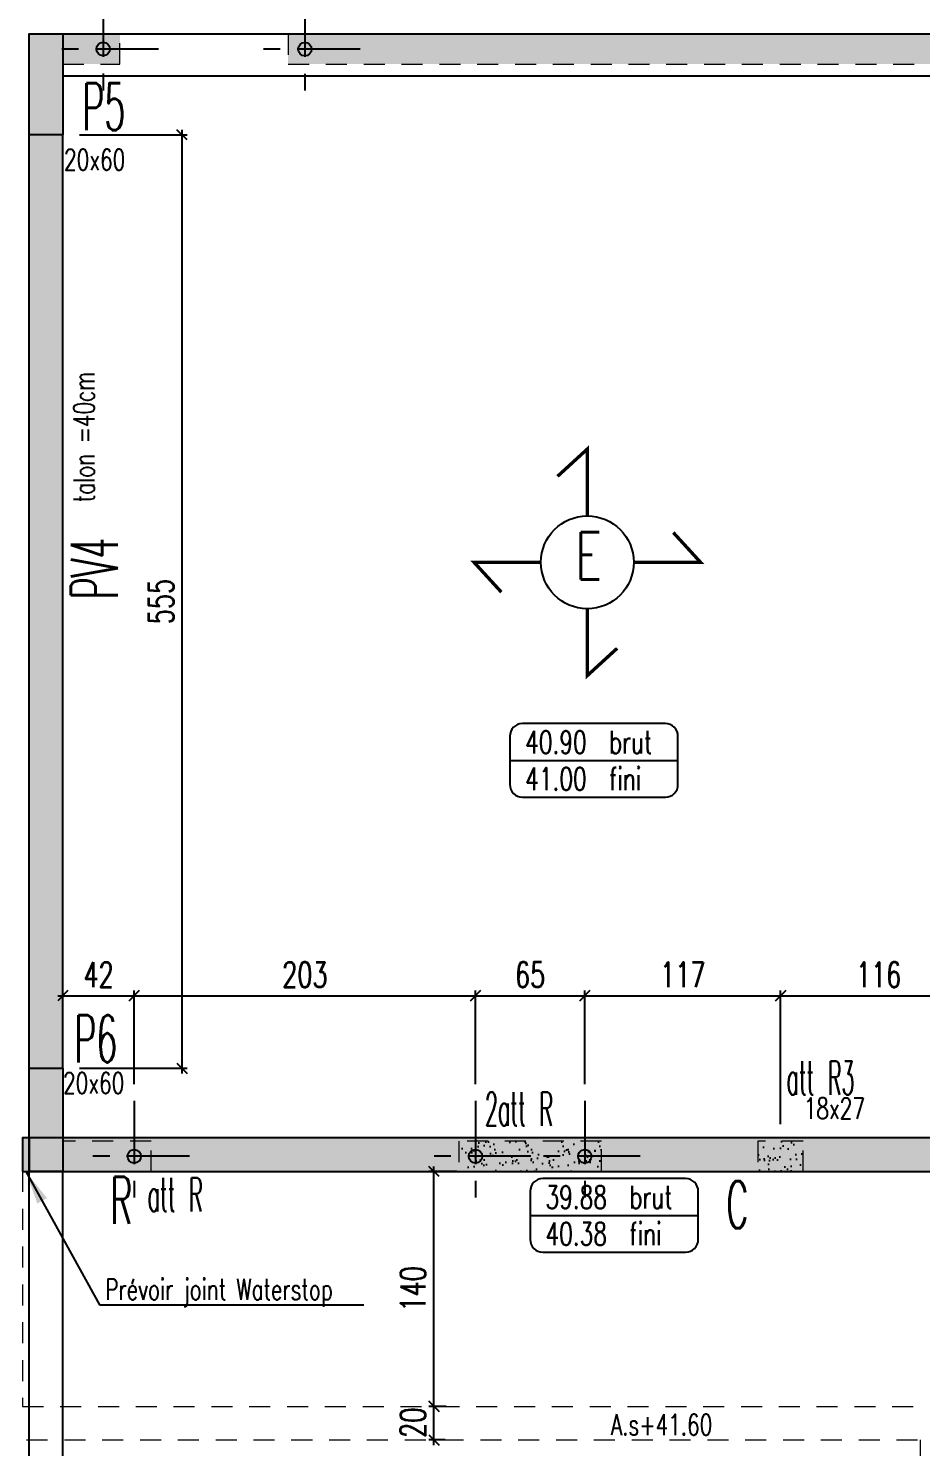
# Model space of a CAD drawing. Extents: x 308 to 437, y -199 to -146.
# Drawn here: x 404 to 409.31, y -173.26 to -164.83 of the extents above; entities that cross this region are included whole.
import ezdxf
from ezdxf.enums import TextEntityAlignment as Align

# ---------------------------------------------------------------- set-up
doc = ezdxf.new("R2010")
doc.units = 0
doc.header["$LTSCALE"] = 0.5
doc.header["$MEASUREMENT"] = 0
for name, pattern in [('AXES2', [1.125, 0.75, -0.125, 0.125, -0.125]), ('CACHE', [0.375, 0.25, -0.125]), ('DISCONTINU2', [0.375, 0.25, -0.125])]:
    doc.linetypes.add(name, pattern=pattern)
doc.layers.get('DEFPOINTS').update_dxf_attribs({"linetype": 'CONTINUOUS'})
for name, color, linetype in [('AXES', 6, 'AXES2'), ('COTATION', 7, 'CONTINUOUS'), ('HABILLAGE', 7, 'CONTINUOUS'), ('MURS', 3, 'CONTINUOUS'), ('PLANCHER', 7, 'CONTINUOUS'), ('POCHAGE', 254, 'CONTINUOUS'), ('POTEAUX', 1, 'CONTINUOUS'), ('POUTRES', 2, 'CONTINUOUS'), ('RAID', 1, 'CONTINUOUS'), ('RDC', 7, 'DISCONTINU2'), ('REPERAGE', 4, 'CONTINUOUS'), ('REPERE-CHAI', 4, 'CONTINUOUS'), ('REPERE-POT', 4, 'CONTINUOUS'), ('REPERE-POUT', 4, 'CONTINUOUS'), ('REPERE-RAID', 4, 'CONTINUOUS')]:
    doc.layers.add(name, color=color, linetype=linetype)
doc.styles.add('ROMANS8', font='romans.shx', dxfattribs={"width": 0.7})
doc.styles.get("Standard").update_dxf_attribs({"font": 'txt.shx'})
doc.dimstyles.new('COT50 cm', dxfattribs={"dimtxt": 0.15, "dimasz": 0.06, "dimexe": 0.03, "dimexo": 0.1, "dimgap": 0.05, "dimtad": 1, "dimdec": 0, "dimlfac": 100, "dimzin": 0, "dimdsep": 46, "dimtxsty": 'ROMANS8', "dimblk1": 'OBLIQUE', "dimblk2": 'OBLIQUE', "dimsah": 1, "dimcen": 0.03, "dimdle": 0.03, "dimclrt": 1, "dimadec": 0, "dimazin": 0, "dimtfac": 1, "dimtdec": 0, "dimtmove": 0, "dimatfit": 3, "dimfxl": 0, "dimtolj": 1, "dimtzin": 0, "dimlwd": -1, "dimlwe": -1, "dimarcsym": 0})
pattern_1 = [(37.5, (-167.69736, -4e-07), (-0.004409535, 0.134877664), [0, -0.1064, 0, -0.119, 0, -0.11375]), (7.5, (-167.69736, -4e-07), (0.12388437, 0.197550225), [0, -0.0574, 0, -0.0959, 0, -0.03675]), (327.5, (-167.78346, -4e-07), (0.21798993, 0.000396134), [0, -0.035, 0, -0.126, 0, -0.1645]), (317.5, (-167.78346, -4e-07), (0.21042886, 0.06143729), [0, -0.0175, 0, -0.0826, 0, -0.0945])]
pattern_2 = [(37.5, (-513.79323, 160.44126), (-0.004409535, 0.134877664), [0, -0.1064, 0, -0.119, 0, -0.11375]), (7.5, (-513.79323, 160.44126), (0.12388437, 0.197550225), [0, -0.0574, 0, -0.0959, 0, -0.03675]), (327.5, (-513.87933, 160.44126), (0.21798993, 0.000396134), [0, -0.035, 0, -0.126, 0, -0.1645]), (317.5, (-513.87933, 160.44126), (0.21042886, 0.06143729), [0, -0.0175, 0, -0.0826, 0, -0.0945])]

# ---------------------------------------------------------------- blocks, each defined once
blk = doc.blocks.new('139')
at = {"layer": 'HABILLAGE', "color": 7}
blk.add_line((-0.665, 0), (0.665, 0), dxfattribs=at)
at = {"layer": 'HABILLAGE'}
blk.add_lwpolyline([(-0.565, -0.291), (0.565, -0.291, 0.414214), (0.665, -0.191), (0.665, 0.191, 0.414214), (0.565, 0.291), (-0.565, 0.291, 0.414214), (-0.665, 0.191), (-0.665, -0.191, 0.414214)], format="xyb", close=True, dxfattribs=at)
at = {"layer": 'HABILLAGE', "color": 1, "width": 0.7}
for s, p in [('brut', (0.121, 0.054)), ('fini', (0.121, -0.237))]:
    blk.add_text(s, height=0.18, dxfattribs=at).set_placement(p)
for tag, p in [('NIVBRUT', (-0.543, 0.054)), ('NIVFINI', (-0.543, -0.237))]:
    blk.add_attdef(tag, p, '', height=0.18, dxfattribs=at)
blk = doc.blocks.new('_Oblique')
at = {"layer": 'COTATION', "color": 0, "lineweight": -2}
blk.add_line((-0.5, -0.5), (0.5, 0.5), dxfattribs=at)
blk = doc.blocks.new('*D883')
at = {"layer": 'COTATION', "color": 0, "transparency": 16777216}
for p, q in [((403.9399, -161.5963), (410.7497, -161.5963)), ((403.9699, -162.5963), (403.9699, -161.5663)), ((410.7197, -162.5963), (410.7197, -161.5663))]:
    blk.add_line(p, q, dxfattribs=at)
at = {"layer": 'DEFPOINTS', "color": 0, "transparency": 16777216}
for p in [(410.7197, -161.5963), (403.9699, -164.2028), (410.7197, -164.8613)]:
    blk.add_point(p, dxfattribs=at)
at = {"layer": 'COTATION', "color": 0, "transparency": 16777216, "xscale": 0.06, "yscale": 0.06, "zscale": 0.06, "rotation": 180}
blk.add_blockref('_Oblique', (403.9699, -161.5963), dxfattribs=at)
at = {"layer": 'COTATION', "color": 0, "transparency": 16777216, "xscale": 0.06, "yscale": 0.06, "zscale": 0.06}
blk.add_blockref('_Oblique', (410.7197, -161.5963), dxfattribs=at)
at = {"layer": 'COTATION', "color": 1, "transparency": 16777216, "insert": (407.3448, -161.4713), "char_height": 0.15, "attachment_point": 5, "style": 'ROMANS8'}
blk.add_mtext('\\A1;675', dxfattribs=at)
blk = doc.blocks.new('*D900')
at = {"layer": 'COTATION', "color": 0, "transparency": 16777216}
for p, q in [((403.9697, -164.7613), (403.9697, -163.9556)), ((404.0097, -164.7613), (404.0097, -163.9556)), ((403.9697, -163.9856), (403.9097, -163.9856)), ((403.9697, -163.9856), (404.0097, -163.9856)), ((404.0097, -163.9856), (404.0697, -163.9856))]:
    blk.add_line(p, q, dxfattribs=at)
at = {"layer": 'DEFPOINTS', "color": 0, "transparency": 16777216}
for p in [(404.0097, -163.9856), (403.9697, -164.8613), (404.0097, -164.8613)]:
    blk.add_point(p, dxfattribs=at)
at = {"layer": 'COTATION', "color": 0, "transparency": 16777216, "xscale": 0.06, "yscale": 0.06, "zscale": 0.06}
blk.add_blockref('_Oblique', (403.9697, -163.9856), dxfattribs=at)
at = {"layer": 'COTATION', "color": 0, "transparency": 16777216, "xscale": 0.06, "yscale": 0.06, "zscale": 0.06, "rotation": 180}
blk.add_blockref('_Oblique', (404.0097, -163.9856), dxfattribs=at)
at = {"layer": 'COTATION', "color": 1, "transparency": 16777216, "insert": (403.9222, -163.7753), "char_height": 0.15, "attachment_point": 5, "style": 'ROMANS8'}
blk.add_mtext('\\A1;4', dxfattribs=at)
blk = doc.blocks.new('*D901')
at = {"layer": 'COTATION', "color": 0, "transparency": 16777216}
for p, q in [((404.0097, -164.7613), (404.0097, -163.9556)), ((404.4496, -164.5224), (404.4496, -163.9556)), ((403.9797, -163.9856), (404.4796, -163.9856))]:
    blk.add_line(p, q, dxfattribs=at)
at = {"layer": 'DEFPOINTS', "color": 0, "transparency": 16777216}
for p in [(404.4496, -163.9856), (404.4496, -164.6224), (404.0097, -164.8613)]:
    blk.add_point(p, dxfattribs=at)
at = {"layer": 'COTATION', "color": 0, "transparency": 16777216, "xscale": 0.06, "yscale": 0.06, "zscale": 0.06, "rotation": 180}
blk.add_blockref('_Oblique', (404.0097, -163.9856), dxfattribs=at)
at = {"layer": 'COTATION', "color": 0, "transparency": 16777216, "xscale": 0.06, "yscale": 0.06, "zscale": 0.06}
blk.add_blockref('_Oblique', (404.4496, -163.9856), dxfattribs=at)
at = {"layer": 'COTATION', "color": 1, "transparency": 16777216, "insert": (404.2296, -163.8606), "char_height": 0.15, "attachment_point": 5, "style": 'ROMANS8'}
blk.add_mtext('\\A1;44', dxfattribs=at)
blk = doc.blocks.new('*D903')
at = {"layer": 'COTATION', "color": 0, "transparency": 16777216}
for p, q in [((405.6496, -164.5232), (405.6496, -163.9556)), ((410.7197, -164.7613), (410.7197, -163.9556)), ((405.6196, -163.9856), (410.7497, -163.9856))]:
    blk.add_line(p, q, dxfattribs=at)
at = {"layer": 'DEFPOINTS', "color": 0, "transparency": 16777216}
for p in [(410.7197, -163.9856), (405.6496, -164.6232), (410.7197, -164.8613)]:
    blk.add_point(p, dxfattribs=at)
at = {"layer": 'COTATION', "color": 0, "transparency": 16777216, "xscale": 0.06, "yscale": 0.06, "zscale": 0.06, "rotation": 180}
blk.add_blockref('_Oblique', (405.6496, -163.9856), dxfattribs=at)
at = {"layer": 'COTATION', "color": 0, "transparency": 16777216, "xscale": 0.06, "yscale": 0.06, "zscale": 0.06}
blk.add_blockref('_Oblique', (410.7197, -163.9856), dxfattribs=at)
at = {"layer": 'COTATION', "color": 1, "transparency": 16777216, "insert": (408.1846, -163.8606), "char_height": 0.15, "attachment_point": 5, "style": 'ROMANS8'}
blk.add_mtext('\\A1;507', dxfattribs=at)
blk = doc.blocks.new('*D1205')
at = {"layer": 'COTATION', "color": 0, "transparency": 16777216}
for p, q in [((403.9133, -168.6642), (403.6684, -168.6642)), ((403.6984, -168.8742), (403.6984, -168.6342)), ((403.9133, -168.8442), (403.6684, -168.8442))]:
    blk.add_line(p, q, dxfattribs=at)
at = {"layer": 'DEFPOINTS', "color": 0, "transparency": 16777216}
for p in [(403.6984, -168.6642), (404.0133, -168.6642), (404.0133, -168.8442)]:
    blk.add_point(p, dxfattribs=at)
at = {"layer": 'COTATION', "color": 0, "transparency": 16777216, "xscale": 0.06, "yscale": 0.06, "zscale": 0.06}
for p, rotation in [((403.6984, -168.6642), 90), ((403.6984, -168.8442), 270)]:
    blk.add_blockref('_Oblique', p, dxfattribs=dict(at, rotation=rotation))
at = {"layer": 'COTATION', "color": 1, "transparency": 16777216, "insert": (403.5734, -168.7542), "char_height": 0.15, "attachment_point": 5, "rotation": 90, "style": 'ROMANS8'}
blk.add_mtext('\\A1;18', dxfattribs=at)
blk = doc.blocks.new('*D1319')
at = {"layer": 'COTATION', "color": 0, "transparency": 16777216}
for p, q in [((404.1799, -170.5813), (404.6646, -170.5813)), ((404.2099, -170.773), (404.2099, -170.5513)), ((404.6346, -171.1074), (404.6346, -170.5513))]:
    blk.add_line(p, q, dxfattribs=at)
at = {"layer": 'DEFPOINTS', "color": 0, "transparency": 16777216}
for p in [(404.6346, -170.5813), (404.2099, -170.873), (404.6346, -171.2074)]:
    blk.add_point(p, dxfattribs=at)
at = {"layer": 'COTATION', "color": 0, "transparency": 16777216, "xscale": 0.06, "yscale": 0.06, "zscale": 0.06, "rotation": 180}
blk.add_blockref('_Oblique', (404.2099, -170.5813), dxfattribs=at)
at = {"layer": 'COTATION', "color": 0, "transparency": 16777216, "xscale": 0.06, "yscale": 0.06, "zscale": 0.06}
blk.add_blockref('_Oblique', (404.6346, -170.5813), dxfattribs=at)
at = {"layer": 'COTATION', "color": 1, "transparency": 16777216, "insert": (404.4223, -170.4563), "char_height": 0.15, "attachment_point": 5, "style": 'ROMANS8'}
blk.add_mtext('\\A1;42', dxfattribs=at)
blk = doc.blocks.new('*D1320')
at = {"layer": 'COTATION', "color": 0, "transparency": 16777216}
for p, q in [((404.6046, -170.5813), (406.6946, -170.5813)), ((404.6346, -171.1074), (404.6346, -170.5513)), ((406.6646, -171.1074), (406.6646, -170.5513))]:
    blk.add_line(p, q, dxfattribs=at)
at = {"layer": 'DEFPOINTS', "color": 0, "transparency": 16777216}
for p in [(406.6646, -170.5813), (404.6346, -171.2074), (406.6646, -171.2074)]:
    blk.add_point(p, dxfattribs=at)
at = {"layer": 'COTATION', "color": 0, "transparency": 16777216, "xscale": 0.06, "yscale": 0.06, "zscale": 0.06, "rotation": 180}
blk.add_blockref('_Oblique', (404.6346, -170.5813), dxfattribs=at)
at = {"layer": 'COTATION', "color": 0, "transparency": 16777216, "xscale": 0.06, "yscale": 0.06, "zscale": 0.06}
blk.add_blockref('_Oblique', (406.6646, -170.5813), dxfattribs=at)
at = {"layer": 'COTATION', "color": 1, "transparency": 16777216, "insert": (405.6496, -170.4563), "char_height": 0.15, "attachment_point": 5, "style": 'ROMANS8'}
blk.add_mtext('\\A1;203', dxfattribs=at)
blk = doc.blocks.new('*D1321')
at = {"layer": 'COTATION', "color": 0, "transparency": 16777216}
for p, q in [((406.6346, -170.5813), (407.3446, -170.5813)), ((406.6646, -171.1074), (406.6646, -170.5513)), ((407.3146, -171.1074), (407.3146, -170.5513))]:
    blk.add_line(p, q, dxfattribs=at)
at = {"layer": 'DEFPOINTS', "color": 0, "transparency": 16777216}
for p in [(407.3146, -170.5813), (406.6646, -171.2074), (407.3146, -171.2074)]:
    blk.add_point(p, dxfattribs=at)
at = {"layer": 'COTATION', "color": 0, "transparency": 16777216, "xscale": 0.06, "yscale": 0.06, "zscale": 0.06, "rotation": 180}
blk.add_blockref('_Oblique', (406.6646, -170.5813), dxfattribs=at)
at = {"layer": 'COTATION', "color": 0, "transparency": 16777216, "xscale": 0.06, "yscale": 0.06, "zscale": 0.06}
blk.add_blockref('_Oblique', (407.3146, -170.5813), dxfattribs=at)
at = {"layer": 'COTATION', "color": 1, "transparency": 16777216, "insert": (406.9896, -170.4563), "char_height": 0.15, "attachment_point": 5, "style": 'ROMANS8'}
blk.add_mtext('\\A1;65', dxfattribs=at)
blk = doc.blocks.new('*D1322')
at = {"layer": 'COTATION', "color": 0, "transparency": 16777216}
for p, q in [((407.2846, -170.5813), (408.5097, -170.5813)), ((407.3146, -171.1074), (407.3146, -170.5513)), ((408.4797, -171.3463), (408.4797, -170.5513))]:
    blk.add_line(p, q, dxfattribs=at)
at = {"layer": 'DEFPOINTS', "color": 0, "transparency": 16777216}
for p in [(408.4797, -170.5813), (407.3146, -171.2074), (408.4797, -171.4463)]:
    blk.add_point(p, dxfattribs=at)
at = {"layer": 'COTATION', "color": 0, "transparency": 16777216, "xscale": 0.06, "yscale": 0.06, "zscale": 0.06, "rotation": 180}
blk.add_blockref('_Oblique', (407.3146, -170.5813), dxfattribs=at)
at = {"layer": 'COTATION', "color": 0, "transparency": 16777216, "xscale": 0.06, "yscale": 0.06, "zscale": 0.06}
blk.add_blockref('_Oblique', (408.4797, -170.5813), dxfattribs=at)
at = {"layer": 'COTATION', "color": 1, "transparency": 16777216, "insert": (407.8971, -170.4563), "char_height": 0.15, "attachment_point": 5, "style": 'ROMANS8'}
blk.add_mtext('\\A1;117', dxfattribs=at)
blk = doc.blocks.new('*D1323')
at = {"layer": 'COTATION', "color": 0, "transparency": 16777216}
for p, q in [((408.4497, -170.5813), (409.6746, -170.5813)), ((408.4797, -171.3463), (408.4797, -170.5513)), ((409.6446, -171.1074), (409.6446, -170.5513))]:
    blk.add_line(p, q, dxfattribs=at)
at = {"layer": 'DEFPOINTS', "color": 0, "transparency": 16777216}
for p in [(409.6446, -170.5813), (409.6446, -171.2074), (408.4797, -171.4463)]:
    blk.add_point(p, dxfattribs=at)
at = {"layer": 'COTATION', "color": 0, "transparency": 16777216, "xscale": 0.06, "yscale": 0.06, "zscale": 0.06, "rotation": 180}
blk.add_blockref('_Oblique', (408.4797, -170.5813), dxfattribs=at)
at = {"layer": 'COTATION', "color": 0, "transparency": 16777216, "xscale": 0.06, "yscale": 0.06, "zscale": 0.06}
blk.add_blockref('_Oblique', (409.6446, -170.5813), dxfattribs=at)
at = {"layer": 'COTATION', "color": 1, "transparency": 16777216, "insert": (409.0621, -170.4563), "char_height": 0.15, "attachment_point": 5, "style": 'ROMANS8'}
blk.add_mtext('\\A1;116', dxfattribs=at)
blk = doc.blocks.new('*D1530')
at = {"layer": 'COTATION', "color": 0, "transparency": 16777216}
for p, q in [((406.4907, -173.0234), (406.3876, -173.0234)), ((406.4176, -173.2534), (406.4176, -172.9934)), ((406.4847, -173.2234), (406.3876, -173.2234))]:
    blk.add_line(p, q, dxfattribs=at)
at = {"layer": 'DEFPOINTS', "color": 0, "transparency": 16777216}
for p in [(406.4176, -173.0234), (406.5907, -173.0234), (406.5847, -173.2234)]:
    blk.add_point(p, dxfattribs=at)
at = {"layer": 'COTATION', "color": 0, "transparency": 16777216, "xscale": 0.06, "yscale": 0.06, "zscale": 0.06}
for p, rotation in [((406.4176, -173.0234), 90), ((406.4176, -173.2234), 270)]:
    blk.add_blockref('_Oblique', p, dxfattribs=dict(at, rotation=rotation))
at = {"layer": 'COTATION', "color": 1, "transparency": 16777216, "insert": (406.2926, -173.121), "char_height": 0.15, "attachment_point": 5, "rotation": 90, "style": 'ROMANS8'}
blk.add_mtext('\\A1;20', dxfattribs=at)
blk = doc.blocks.new('*D1531')
at = {"layer": 'COTATION', "color": 0, "transparency": 16777216}
for p, q in [((406.5537, -171.6263), (406.3876, -171.6263)), ((406.4176, -173.0534), (406.4176, -171.5963)), ((406.4907, -173.0234), (406.3876, -173.0234))]:
    blk.add_line(p, q, dxfattribs=at)
at = {"layer": 'DEFPOINTS', "color": 0, "transparency": 16777216}
for p in [(406.4176, -171.6263), (406.6537, -171.6263), (406.5907, -173.0234)]:
    blk.add_point(p, dxfattribs=at)
at = {"layer": 'COTATION', "color": 0, "transparency": 16777216, "xscale": 0.06, "yscale": 0.06, "zscale": 0.06}
for p, rotation in [((406.4176, -171.6263), 90), ((406.4176, -173.0234), 270)]:
    blk.add_blockref('_Oblique', p, dxfattribs=dict(at, rotation=rotation))
at = {"layer": 'COTATION', "color": 1, "transparency": 16777216, "insert": (406.2926, -172.3248), "char_height": 0.15, "attachment_point": 5, "rotation": 90, "style": 'ROMANS8'}
blk.add_mtext('\\A1;140', dxfattribs=at)
blk = doc.blocks.new('*D1598')
at = {"layer": 'COTATION', "color": 0, "transparency": 16777216}
for p, q in [((404.3099, -165.4613), (404.9489, -165.4613)), ((404.9189, -171.0431), (404.9189, -165.4313)), ((404.3099, -171.0131), (404.9489, -171.0131))]:
    blk.add_line(p, q, dxfattribs=at)
at = {"layer": 'DEFPOINTS', "color": 0, "transparency": 16777216}
for p in [(404.2099, -165.4613), (404.9189, -165.4613), (404.2099, -171.0131)]:
    blk.add_point(p, dxfattribs=at)
at = {"layer": 'COTATION', "color": 0, "transparency": 16777216, "xscale": 0.06, "yscale": 0.06, "zscale": 0.06}
for p, rotation in [((404.9189, -165.4613), 90), ((404.9189, -171.0131), 270)]:
    blk.add_blockref('_Oblique', p, dxfattribs=dict(at, rotation=rotation))
at = {"layer": 'COTATION', "color": 1, "transparency": 16777216, "insert": (404.7939, -168.2372), "char_height": 0.15, "attachment_point": 5, "rotation": 90, "style": 'ROMANS8'}
blk.add_mtext('\\A1;555', dxfattribs=at)
blk = doc.blocks.new('A$C6B096A38')
at = {"layer": 'POCHAGE'}
h = blk.add_hatch(dxfattribs=at)
h.set_pattern_fill('AR-SAND', color=0, scale=0.07)
h.set_pattern_definition(pattern_2)
h.paths.add_polyline_path([(58.1138, -4.6), (58.4538, -4.6), (58.4538, -4.42), (57.9138, -4.42), (57.9138, -11.185), (58.6388, -11.185), (58.6388, -11.005), (58.1138, -11.005)])
h = blk.add_hatch(dxfattribs=at)
h.set_pattern_fill('AR-SAND', color=0, scale=0.07)
h.set_pattern_definition(pattern_2)
h.paths.add_polyline_path([(66.2938, -6.63), (64.6238, -6.63), (64.6238, -4.42), (59.4538, -4.42), (59.4538, -4.6), (64.4438, -4.6), (64.4438, -6.81), (64.8138, -6.81), (64.8138, -9.945), (64.9938, -9.945), (64.9938, -6.81), (66.2938, -6.81)])
h = blk.add_hatch(dxfattribs=at)
h.set_pattern_fill('AR-SAND', color=0, scale=0.07)
h.set_pattern_definition(pattern_2)
h.paths.add_polyline_path([(61.3188, -11.005), (60.4688, -11.005), (60.4688, -11.185), (61.3188, -11.185)])
h = blk.add_hatch(dxfattribs=at)
h.set_pattern_fill('AR-SAND', color=0, scale=0.07)
h.set_pattern_definition(pattern_2)
h.paths.add_polyline_path([(62.5188, -11.005), (62.2488, -11.005), (62.2488, -11.185), (62.5188, -11.185)])
at = {"layer": 'AXES', "color": 1}
for p, q in [((58.3538, -4.1811), (58.3538, -4.8389)), ((59.5537, -4.1819), (59.5537, -4.8397)), ((58.6826, -4.51), (58.0249, -4.51)), ((59.8826, -4.5108), (59.2248, -4.5108)), ((58.5388, -10.7661), (58.5388, -11.4239)), ((60.5687, -10.7661), (60.5687, -11.4239)), ((61.2188, -10.7661), (61.2188, -11.4239)), ((58.8676, -11.095), (58.2099, -11.095)), ((60.8976, -11.095), (60.2398, -11.095)), ((61.5476, -11.095), (60.8899, -11.095))]:
    blk.add_line(p, q, dxfattribs=at)
at = {"layer": 'RAID'}
for centre in [(58.3538, -4.51), (59.5537, -4.5108), (58.5388, -11.095), (60.5687, -11.095), (61.2188, -11.095)]:
    blk.add_circle(centre, 0.04, dxfattribs=at)
at = {"layer": 'RDC', "linetype": 'CACHE', "lineweight": 15}
for points in [[(58.1138, -4.6), (58.4538, -4.6), (58.4538, -4.42), (57.9138, -4.42), (57.9138, -11.185), (58.6388, -11.185), (58.6388, -11.005), (58.1138, -11.005)], [(64.9938, -9.945), (64.9938, -6.81), (66.2938, -6.81), (66.2938, -6.63), (64.6238, -6.63), (64.6238, -4.42), (59.4538, -4.42), (59.4538, -4.6), (64.4438, -4.6), (64.4438, -6.81), (64.8138, -6.81), (64.8138, -9.945)], [(60.4688, -11.005), (60.4688, -11.185), (61.3188, -11.185), (61.3188, -11.005)]]:
    blk.add_lwpolyline(points, close=True, dxfattribs=at)
at = {"layer": 'RDC', "color": 1, "linetype": 'CACHE', "lineweight": 15}
blk.add_lwpolyline([(62.2488, -11.005), (62.2488, -11.185), (62.5188, -11.185), (62.5188, -11.005)], close=True, dxfattribs=at)

msp = doc.modelspace()

# ---------------------------------------------------------------- hatches: boundary and pattern name
at = {"layer": 'POCHAGE'}
msp.add_hatch(color=251, dxfattribs=at).paths.add_polyline_path([(403.9696, -171.6263), (404.0096, -171.6263), (404.0096, -171.4263), (403.9696, -171.4263)])
h = msp.add_hatch(color=256, dxfattribs=at)
h.dxf.hatch_style = 1
h.paths.add_polyline_path([(411.1099, -171.4263), (404.0096, -171.4263), (404.0096, -171.6263), (410.9099, -171.6263), (410.9099, -176.8795), (404.0115, -176.8795), (404.0115, -177.0795), (411.1099, -177.0795)])
h = msp.add_hatch(dxfattribs=at)
h.set_pattern_fill('AR-SAND', color=0, scale=0.07)
h.set_pattern_definition(pattern_1)
h.paths.add_polyline_path([(407.4147, -171.6263), (407.4147, -171.4463), (406.5647, -171.4463), (406.5647, -171.6263)])
h = msp.add_hatch(dxfattribs=at)
h.set_pattern_fill('AR-SAND', color=0, scale=0.07)
h.set_pattern_definition(pattern_1)
h.paths.add_polyline_path([(407.4147, -171.6263), (407.4147, -171.4463), (406.5647, -171.4463), (406.5647, -171.6263)])
h = msp.add_hatch(dxfattribs=at)
h.set_pattern_fill('AR-SAND', color=0, scale=0.07)
h.set_pattern_definition(pattern_1)
h.paths.add_polyline_path([(407.4147, -171.6263), (407.4147, -171.4463), (406.5647, -171.4463), (406.5647, -171.6263)])
h = msp.add_hatch(dxfattribs=at)
h.set_pattern_fill('AR-SAND', color=0, scale=0.07)
h.set_pattern_definition(pattern_1)
h.paths.add_polyline_path([(407.4147, -171.6263), (407.4147, -171.4463), (406.5647, -171.4463), (406.5647, -171.6263)])
h = msp.add_hatch(dxfattribs=at)
h.set_pattern_fill('AR-SAND', color=0, scale=0.07)
h.set_pattern_definition(pattern_1)
h.paths.add_polyline_path([(407.4147, -171.6263), (407.4147, -171.4463), (406.5647, -171.4463), (406.5647, -171.6263)])
h = msp.add_hatch(dxfattribs=at)
h.set_pattern_fill('AR-SAND', color=0, scale=0.07)
h.set_pattern_definition(pattern_1)
h.paths.add_polyline_path([(407.4147, -171.6263), (407.4147, -171.4463), (406.5647, -171.4463), (406.5647, -171.6263)])
h = msp.add_hatch(dxfattribs=at)
h.set_pattern_fill('AR-SAND', color=0, scale=0.07)
h.set_pattern_definition(pattern_1)
h.paths.add_polyline_path([(407.4147, -171.6263), (407.4147, -171.4463), (406.5647, -171.4463), (406.5647, -171.6263)])
h = msp.add_hatch(dxfattribs=at)
h.set_pattern_fill('AR-SAND', color=0, scale=0.07)
h.set_pattern_definition(pattern_1)
h.paths.add_polyline_path([(407.4147, -171.6263), (407.4147, -171.4463), (406.5647, -171.4463), (406.5647, -171.6263)])
h = msp.add_hatch(dxfattribs=at)
h.set_pattern_fill('AR-SAND', color=0, scale=0.07)
h.set_pattern_definition(pattern_1)
h.paths.add_polyline_path([(407.4147, -171.6263), (407.4147, -171.4463), (406.5647, -171.4463), (406.5647, -171.6263)])
h = msp.add_hatch(dxfattribs=at)
h.set_pattern_fill('AR-SAND', color=0, scale=0.07)
h.set_pattern_definition(pattern_1)
h.paths.add_polyline_path([(407.4147, -171.6263), (407.4147, -171.4463), (406.5647, -171.4463), (406.5647, -171.6263)])
h = msp.add_hatch(dxfattribs=at)
h.set_pattern_fill('AR-SAND', color=0, scale=0.07)
h.set_pattern_definition(pattern_1)
h.paths.add_polyline_path([(407.4147, -171.6263), (407.4147, -171.4463), (406.5647, -171.4463), (406.5647, -171.6263)])
h = msp.add_hatch(dxfattribs=at)
h.set_pattern_fill('AR-SAND', color=0, scale=0.07)
h.set_pattern_definition(pattern_1)
h.paths.add_polyline_path([(407.4147, -171.6263), (407.4147, -171.4463), (406.5647, -171.4463), (406.5647, -171.6263)])
h = msp.add_hatch(dxfattribs=at)
h.set_pattern_fill('AR-SAND', color=0, scale=0.07)
h.set_pattern_definition(pattern_1)
h.paths.add_polyline_path([(407.4147, -171.6263), (407.4147, -171.4463), (406.5647, -171.4463), (406.5647, -171.6263)])
h = msp.add_hatch(dxfattribs=at)
h.set_pattern_fill('AR-SAND', color=0, scale=0.07)
h.set_pattern_definition(pattern_1)
h.paths.add_polyline_path([(407.4147, -171.6263), (407.4147, -171.4463), (406.5647, -171.4463), (406.5647, -171.6263)])
h = msp.add_hatch(dxfattribs=at)
h.set_pattern_fill('AR-SAND', color=0, scale=0.07)
h.set_pattern_definition(pattern_1)
h.paths.add_polyline_path([(407.4147, -171.6263), (407.4147, -171.4463), (406.5647, -171.4463), (406.5647, -171.6263)])
h = msp.add_hatch(dxfattribs=at)
h.set_pattern_fill('AR-SAND', color=0, scale=0.07)
h.set_pattern_definition(pattern_1)
h.paths.add_polyline_path([(407.4147, -171.6263), (407.4147, -171.4463), (406.5647, -171.4463), (406.5647, -171.6263)])
h = msp.add_hatch(dxfattribs=at)
h.set_pattern_fill('AR-SAND', color=0, scale=0.07)
h.set_pattern_definition(pattern_1)
h.paths.add_polyline_path([(407.4147, -171.6263), (407.4147, -171.4463), (406.5647, -171.4463), (406.5647, -171.6263)])
h = msp.add_hatch(dxfattribs=at)
h.set_pattern_fill('AR-SAND', color=0, scale=0.07)
h.set_pattern_definition(pattern_1)
h.paths.add_polyline_path([(407.4147, -171.6263), (407.4147, -171.4463), (406.5647, -171.4463), (406.5647, -171.6263)])
h = msp.add_hatch(dxfattribs=at)
h.set_pattern_fill('AR-SAND', color=0, scale=0.07)
h.set_pattern_definition(pattern_1)
h.paths.add_polyline_path([(407.4147, -171.6263), (407.4147, -171.4463), (406.5647, -171.4463), (406.5647, -171.6263)])
h = msp.add_hatch(dxfattribs=at)
h.set_pattern_fill('AR-SAND', color=0, scale=0.07)
h.set_pattern_definition(pattern_1)
h.paths.add_polyline_path([(407.4147, -171.6263), (407.4147, -171.4463), (406.5647, -171.4463), (406.5647, -171.6263)])
h = msp.add_hatch(dxfattribs=at)
h.set_pattern_fill('AR-SAND', color=0, scale=0.07)
h.set_pattern_definition(pattern_1)
h.paths.add_polyline_path([(407.4147, -171.6263), (407.4147, -171.4463), (406.5647, -171.4463), (406.5647, -171.6263)])
h = msp.add_hatch(dxfattribs=at)
h.set_pattern_fill('AR-SAND', color=0, scale=0.07)
h.set_pattern_definition(pattern_1)
h.paths.add_polyline_path([(407.4147, -171.6263), (407.4147, -171.4463), (406.5647, -171.4463), (406.5647, -171.6263)])
h = msp.add_hatch(dxfattribs=at)
h.set_pattern_fill('AR-SAND', color=0, scale=0.07)
h.set_pattern_definition(pattern_1)
h.paths.add_polyline_path([(407.4147, -171.6263), (407.4147, -171.4463), (406.5647, -171.4463), (406.5647, -171.6263)])
h = msp.add_hatch(dxfattribs=at)
h.set_pattern_fill('AR-SAND', color=0, scale=0.07)
h.set_pattern_definition(pattern_1)
h.paths.add_polyline_path([(407.4147, -171.6263), (407.4147, -171.4463), (406.5647, -171.4463), (406.5647, -171.6263)])
h = msp.add_hatch(dxfattribs=at)
h.set_pattern_fill('AR-SAND', color=0, scale=0.07)
h.set_pattern_definition(pattern_1)
h.paths.add_polyline_path([(407.4147, -171.6263), (407.4147, -171.4463), (406.5647, -171.4463), (406.5647, -171.6263)])
h = msp.add_hatch(dxfattribs=at)
h.set_pattern_fill('AR-SAND', color=0, scale=0.07)
h.set_pattern_definition(pattern_1)
h.paths.add_polyline_path([(407.4147, -171.6263), (407.4147, -171.4463), (406.5647, -171.4463), (406.5647, -171.6263)])
h = msp.add_hatch(dxfattribs=at)
h.set_pattern_fill('AR-SAND', color=0, scale=0.07)
h.set_pattern_definition(pattern_1)
h.paths.add_polyline_path([(407.4147, -171.6263), (407.4147, -171.4463), (406.5647, -171.4463), (406.5647, -171.6263)])
h = msp.add_hatch(dxfattribs=at)
h.set_pattern_fill('AR-SAND', color=0, scale=0.07)
h.set_pattern_definition(pattern_1)
h.paths.add_polyline_path([(407.4147, -171.6263), (407.4147, -171.4463), (406.5647, -171.4463), (406.5647, -171.6263)])
h = msp.add_hatch(dxfattribs=at)
h.set_pattern_fill('AR-SAND', color=0, scale=0.07)
h.set_pattern_definition(pattern_1)
h.paths.add_polyline_path([(407.4147, -171.6263), (407.4147, -171.4463), (406.5647, -171.4463), (406.5647, -171.6263)])
h = msp.add_hatch(dxfattribs=at)
h.set_pattern_fill('AR-SAND', color=0, scale=0.07)
h.set_pattern_definition(pattern_1)
h.paths.add_polyline_path([(408.6147, -171.6263), (408.6147, -171.4463), (408.3447, -171.4463), (408.3447, -171.6263)])
h = msp.add_hatch(dxfattribs=at)
h.set_pattern_fill('AR-SAND', color=0, scale=0.07)
h.set_pattern_definition(pattern_1)
h.paths.add_polyline_path([(408.6147, -171.6263), (408.6147, -171.4463), (408.3447, -171.4463), (408.3447, -171.6263)])
h = msp.add_hatch(dxfattribs=at)
h.set_pattern_fill('AR-SAND', color=0, scale=0.07)
h.set_pattern_definition(pattern_1)
h.paths.add_polyline_path([(408.6147, -171.6263), (408.6147, -171.4463), (408.3447, -171.4463), (408.3447, -171.6263)])
h = msp.add_hatch(dxfattribs=at)
h.set_pattern_fill('AR-SAND', color=0, scale=0.07)
h.set_pattern_definition(pattern_1)
h.paths.add_polyline_path([(408.6147, -171.6263), (408.6147, -171.4463), (408.3447, -171.4463), (408.3447, -171.6263)])
h = msp.add_hatch(dxfattribs=at)
h.set_pattern_fill('AR-SAND', color=0, scale=0.07)
h.set_pattern_definition(pattern_1)
h.paths.add_polyline_path([(408.6147, -171.6263), (408.6147, -171.4463), (408.3447, -171.4463), (408.3447, -171.6263)])
h = msp.add_hatch(dxfattribs=at)
h.set_pattern_fill('AR-SAND', color=0, scale=0.07)
h.set_pattern_definition(pattern_1)
h.paths.add_polyline_path([(408.6147, -171.6263), (408.6147, -171.4463), (408.3447, -171.4463), (408.3447, -171.6263)])
h = msp.add_hatch(dxfattribs=at)
h.set_pattern_fill('AR-SAND', color=0, scale=0.07)
h.set_pattern_definition(pattern_1)
h.paths.add_polyline_path([(408.6147, -171.6263), (408.6147, -171.4463), (408.3447, -171.4463), (408.3447, -171.6263)])
h = msp.add_hatch(dxfattribs=at)
h.set_pattern_fill('AR-SAND', color=0, scale=0.07)
h.set_pattern_definition(pattern_1)
h.paths.add_polyline_path([(408.6147, -171.6263), (408.6147, -171.4463), (408.3447, -171.4463), (408.3447, -171.6263)])
h = msp.add_hatch(dxfattribs=at)
h.set_pattern_fill('AR-SAND', color=0, scale=0.07)
h.set_pattern_definition(pattern_1)
h.paths.add_polyline_path([(408.6147, -171.6263), (408.6147, -171.4463), (408.3447, -171.4463), (408.3447, -171.6263)])
h = msp.add_hatch(dxfattribs=at)
h.set_pattern_fill('AR-SAND', color=0, scale=0.07)
h.set_pattern_definition(pattern_1)
h.paths.add_polyline_path([(408.6147, -171.6263), (408.6147, -171.4463), (408.3447, -171.4463), (408.3447, -171.6263)])
h = msp.add_hatch(dxfattribs=at)
h.set_pattern_fill('AR-SAND', color=0, scale=0.07)
h.set_pattern_definition(pattern_1)
h.paths.add_polyline_path([(408.6147, -171.6263), (408.6147, -171.4463), (408.3447, -171.4463), (408.3447, -171.6263)])
h = msp.add_hatch(dxfattribs=at)
h.set_pattern_fill('AR-SAND', color=0, scale=0.07)
h.set_pattern_definition(pattern_1)
h.paths.add_polyline_path([(408.6147, -171.6263), (408.6147, -171.4463), (408.3447, -171.4463), (408.3447, -171.6263)])
h = msp.add_hatch(dxfattribs=at)
h.set_pattern_fill('AR-SAND', color=0, scale=0.07)
h.set_pattern_definition(pattern_1)
h.paths.add_polyline_path([(408.6147, -171.6263), (408.6147, -171.4463), (408.3447, -171.4463), (408.3447, -171.6263)])
h = msp.add_hatch(dxfattribs=at)
h.set_pattern_fill('AR-SAND', color=0, scale=0.07)
h.set_pattern_definition(pattern_1)
h.paths.add_polyline_path([(408.6147, -171.6263), (408.6147, -171.4463), (408.3447, -171.4463), (408.3447, -171.6263)])
h = msp.add_hatch(dxfattribs=at)
h.set_pattern_fill('AR-SAND', color=0, scale=0.07)
h.set_pattern_definition(pattern_1)
h.paths.add_polyline_path([(408.6147, -171.6263), (408.6147, -171.4463), (408.3447, -171.4463), (408.3447, -171.6263)])
h = msp.add_hatch(dxfattribs=at)
h.set_pattern_fill('AR-SAND', color=0, scale=0.07)
h.set_pattern_definition(pattern_1)
h.paths.add_polyline_path([(408.6147, -171.6263), (408.6147, -171.4463), (408.3447, -171.4463), (408.3447, -171.6263)])
h = msp.add_hatch(dxfattribs=at)
h.set_pattern_fill('AR-SAND', color=0, scale=0.07)
h.set_pattern_definition(pattern_1)
h.paths.add_polyline_path([(408.6147, -171.6263), (408.6147, -171.4463), (408.3447, -171.4463), (408.3447, -171.6263)])
h = msp.add_hatch(dxfattribs=at)
h.set_pattern_fill('AR-SAND', color=0, scale=0.07)
h.set_pattern_definition(pattern_1)
h.paths.add_polyline_path([(408.6147, -171.6263), (408.6147, -171.4463), (408.3447, -171.4463), (408.3447, -171.6263)])
h = msp.add_hatch(dxfattribs=at)
h.set_pattern_fill('AR-SAND', color=0, scale=0.07)
h.set_pattern_definition(pattern_1)
h.paths.add_polyline_path([(408.6147, -171.6263), (408.6147, -171.4463), (408.3447, -171.4463), (408.3447, -171.6263)])
h = msp.add_hatch(dxfattribs=at)
h.set_pattern_fill('AR-SAND', color=0, scale=0.07)
h.set_pattern_definition(pattern_1)
h.paths.add_polyline_path([(408.6147, -171.6263), (408.6147, -171.4463), (408.3447, -171.4463), (408.3447, -171.6263)])
h = msp.add_hatch(dxfattribs=at)
h.set_pattern_fill('AR-SAND', color=0, scale=0.07)
h.set_pattern_definition(pattern_1)
h.paths.add_polyline_path([(408.6147, -171.6263), (408.6147, -171.4463), (408.3447, -171.4463), (408.3447, -171.6263)])
h = msp.add_hatch(dxfattribs=at)
h.set_pattern_fill('AR-SAND', color=0, scale=0.07)
h.set_pattern_definition(pattern_1)
h.paths.add_polyline_path([(408.6147, -171.6263), (408.6147, -171.4463), (408.3447, -171.4463), (408.3447, -171.6263)])
h = msp.add_hatch(dxfattribs=at)
h.set_pattern_fill('AR-SAND', color=0, scale=0.07)
h.set_pattern_definition(pattern_1)
h.paths.add_polyline_path([(408.6147, -171.6263), (408.6147, -171.4463), (408.3447, -171.4463), (408.3447, -171.6263)])
h = msp.add_hatch(dxfattribs=at)
h.set_pattern_fill('AR-SAND', color=0, scale=0.07)
h.set_pattern_definition(pattern_1)
h.paths.add_polyline_path([(408.6147, -171.6263), (408.6147, -171.4463), (408.3447, -171.4463), (408.3447, -171.6263)])
h = msp.add_hatch(dxfattribs=at)
h.set_pattern_fill('AR-SAND', color=0, scale=0.07)
h.set_pattern_definition(pattern_1)
h.paths.add_polyline_path([(408.6147, -171.6263), (408.6147, -171.4463), (408.3447, -171.4463), (408.3447, -171.6263)])
h = msp.add_hatch(dxfattribs=at)
h.set_pattern_fill('AR-SAND', color=0, scale=0.07)
h.set_pattern_definition(pattern_1)
h.paths.add_polyline_path([(408.6147, -171.6263), (408.6147, -171.4463), (408.3447, -171.4463), (408.3447, -171.6263)])
h = msp.add_hatch(dxfattribs=at)
h.set_pattern_fill('AR-SAND', color=0, scale=0.07)
h.set_pattern_definition(pattern_1)
h.paths.add_polyline_path([(408.6147, -171.6263), (408.6147, -171.4463), (408.3447, -171.4463), (408.3447, -171.6263)])
h = msp.add_hatch(dxfattribs=at)
h.set_pattern_fill('AR-SAND', color=0, scale=0.07)
h.set_pattern_definition(pattern_1)
h.paths.add_polyline_path([(408.6147, -171.6263), (408.6147, -171.4463), (408.3447, -171.4463), (408.3447, -171.6263)])
h = msp.add_hatch(dxfattribs=at)
h.set_pattern_fill('AR-SAND', color=0, scale=0.07)
h.set_pattern_definition(pattern_1)
h.paths.add_polyline_path([(408.6147, -171.6263), (408.6147, -171.4463), (408.3447, -171.4463), (408.3447, -171.6263)])
at = {"layer": 'POTEAUX'}
h = msp.add_hatch(color=256, dxfattribs=at)
h.dxf.hatch_style = 1
h.paths.add_polyline_path([(404.2099, -165.4613), (404.0099, -165.4613), (404.0099, -164.8613), (404.2099, -164.8613)])
h = msp.add_hatch(color=256, dxfattribs=at)
h.dxf.hatch_style = 1
h.paths.add_polyline_path([(404.2099, -171.6263), (404.0096, -171.6263), (404.0096, -171.0131), (404.2099, -171.0131)])

# ---------------------------------------------------------------- linework, layer by layer
at = {"layer": 'COTATION', "color": 251}
msp.add_lwpolyline([(403.9696, -171.6263), (404.0096, -171.6263), (404.0096, -171.4263), (403.9696, -171.4263)], close=True, dxfattribs=at)
at = {"layer": 'MURS'}
msp.add_lwpolyline([(404.0097, -177.0795), (411.1099, -177.0795), (411.1099, -171.4263), (404.0096, -171.4263), (404.0096, -171.6263), (410.9099, -171.6263), (410.9099, -176.8795)], dxfattribs=at)
at = {"layer": 'PLANCHER', "color": 1, "const_width": 0.02}
for points in [[(407.3298, -167.7283), (407.3298, -167.3303), (407.1526, -167.4926)], [(407.6055, -168.004), (408.0035, -168.004), (407.8412, -167.8268)], [(407.0541, -168.004), (406.656, -168.004), (406.8183, -168.1812)], [(407.3298, -168.2797), (407.3298, -168.6778), (407.507, -168.5155)]]:
    msp.add_lwpolyline(points, dxfattribs=at)
at = {"layer": 'PLANCHER', "color": 1}
msp.add_circle((407.3298, -168.004), 0.2757, dxfattribs=at)
at = {"layer": 'POTEAUX'}
for points in [[(404.2099, -165.4613), (404.0099, -165.4613), (404.0099, -164.8613), (404.2099, -164.8613)], [(404.2099, -171.6263), (404.0096, -171.6263), (404.0096, -171.0131), (404.2099, -171.0131)]]:
    msp.add_lwpolyline(points, close=True, dxfattribs=at)
at = {"layer": 'POUTRES'}
for p, q in [((404.2099, -164.8613), (410.1199, -164.8613)), ((404.2099, -165.1113), (410.5399, -165.1113)), ((404.0099, -171.0131), (404.0099, -165.4613)), ((404.2099, -171.0131), (404.2099, -165.4613)), ((404.0104, -176.8795), (404.0098, -171.6263)), ((404.2104, -176.8795), (404.2098, -171.6263))]:
    msp.add_line(p, q, dxfattribs=at)
at = {"layer": 'RDC', "linetype": 'CACHE', "lineweight": 15}
for points in [[(403.769, -171.6234), (403.769, -173.2234), (409.3091, -173.2234), (409.3095, -182.089), (405.5713, -182.0884)], [(403.969, -171.6234), (403.969, -173.0234), (409.509, -173.0234), (409.509, -182.0891)]]:
    msp.add_lwpolyline(points, dxfattribs=at)

# ---------------------------------------------------------------- block references
at = {"layer": 'HABILLAGE', "color": 1, "xscale": 0.7521624, "yscale": 0.7521624, "zscale": 0.7521624}
for p, values in [((407.369, -169.1817), {'NIVBRUT': '40.90', 'NIVFINI': '41.00'}), ((407.4897, -171.8876), {'NIVBRUT': '39.88', 'NIVFINI': '40.38'})]:
    msp.add_blockref('139', p, dxfattribs=at).add_auto_attribs(values)
at = {"layer": 'RDC'}
msp.add_blockref('A$C6B096A38', (346.0959, -160.4413), dxfattribs=at)

# ---------------------------------------------------------------- texts
at = {"layer": 'PLANCHER', "color": 1, "width": 0.7}
msp.add_text('E', height=0.28, dxfattribs=at).set_placement((407.3376, -167.9653), align=Align.MIDDLE)
at = {"layer": 'REPERAGE', "color": 1, "style": 'ROMANS8', "width": 0.7}
msp.add_text(' talon =40cm', height=0.125, rotation=90, dxfattribs=at).set_placement((404.3984, -167.7062))
msp.add_text('A.s+41.60', height=0.125, dxfattribs=at).set_placement((407.4695, -173.1957))
at = {"layer": 'REPERE-CHAI', "color": 4, "width": 0.519}
msp.add_text('C', height=0.28, dxfattribs=at).set_placement((408.1566, -171.9642))
at = {"layer": 'REPERE-POT', "color": 4, "width": 0.519}
for s, p in [('P5', (404.3262, -165.4343)), ('P6', (404.278, -170.9777))]:
    msp.add_text(s, height=0.28, dxfattribs=at).set_placement(p)
at = {"layer": 'REPERE-POT', "color": 1, "style": 'ROMANS8', "width": 0.7}
for s, p in [('20x60', (404.2171, -165.6711)), ('20x60', (404.2115, -171.163)), ('Prévoir joint Waterstop', (404.462, -172.3898))]:
    msp.add_text(s, height=0.125, dxfattribs=at).set_placement(p)
at = {"layer": 'REPERE-POUT', "width": 0.519}
msp.add_text('PV4', height=0.28, rotation=90, dxfattribs=at).set_placement((404.5367, -168.2248))
at = {"layer": 'REPERE-RAID', "color": 4}
for s, height, width, p in [('att R3', 0.2, 0.45, (408.5152, -171.1714)), ('2att R', 0.2, 0.45, (406.7214, -171.3548)), ('R', 0.28, 0.519, (404.4928, -171.9379)), ('att R', 0.2, 0.45, (404.7146, -171.8648))]:
    msp.add_text(s, height=height, dxfattribs=dict(at, width=width)).set_placement(p)
at = {"layer": 'REPERE-RAID', "color": 1, "style": 'ROMANS8', "width": 0.7}
msp.add_text('18x27', height=0.125, dxfattribs=at).set_placement((408.6175, -171.3132))

# ---------------------------------------------------------------- dimensions: what is measured, and where the dimension line sits
at = {"layer": 'COTATION'}
for base, p1, p2, picture, middle in [((410.7197, -161.5963), (403.9699, -164.2028), (410.7197, -164.8613), '*D883', (407.3448, -161.4713)), ((404.4496, -163.9856), (404.0097, -164.8613), (404.4496, -164.6224), '*D901', (404.2296, -163.8606)), ((410.7197, -163.9856), (405.6496, -164.6232), (410.7197, -164.8613), '*D903', (408.1846, -163.8606)), ((406.6646, -170.5813), (404.6346, -171.2074), (406.6646, -171.2074), '*D1320', (405.6496, -170.4563)), ((407.3146, -170.5813), (406.6646, -171.2074), (407.3146, -171.2074), '*D1321', (406.9896, -170.4563)), ((408.4797, -170.5813), (407.3146, -171.2074), (408.4797, -171.4463), '*D1322', (407.8971, -170.4563)), ((409.6446, -170.5813), (408.4797, -171.4463), (409.6446, -171.2074), '*D1323', (409.0621, -170.4563))]:
    dim = msp.add_linear_dim(base=base, p1=p1, p2=p2, dimstyle='COT50 cm', override={"dimtmove": 1}, dxfattribs=at)
    dim.commit()
    dim.dimension.update_dxf_attribs({"geometry": picture, "text_midpoint": middle})
dim = msp.add_linear_dim(base=(404.0097, -163.9856), p1=(403.9697, -164.8613), p2=(404.0097, -164.8613), dimstyle='COT50 cm', override={"dimtmove": 1}, dxfattribs=at)
dim.commit()
dim.dimension.update_dxf_attribs({"geometry": '*D900', "text_midpoint": (403.9222, -163.9003), "dimtype": 160})
for base, p1, p2, picture, middle in [((404.9189, -165.4613), (404.2099, -171.0131), (404.2099, -165.4613), '*D1598', (404.7939, -168.2372)), ((406.4176, -171.6263), (406.5907, -173.0234), (406.6537, -171.6263), '*D1531', (406.2926, -172.3248))]:
    dim = msp.add_linear_dim(base=base, p1=p1, p2=p2, angle=90, dimstyle='COT50 cm', override={"dimtmove": 1}, dxfattribs=at)
    dim.commit()
    dim.dimension.update_dxf_attribs({"geometry": picture, "text_midpoint": middle})
for base, p1, p2, picture, middle in [((403.6984, -168.6642), (404.0133, -168.8442), (404.0133, -168.6642), '*D1205', (403.6984, -168.7542)), ((406.4176, -173.0234), (406.5847, -173.2234), (406.5907, -173.0234), '*D1530', (406.4176, -173.121))]:
    dim = msp.add_linear_dim(base=base, p1=p1, p2=p2, angle=90, dimstyle='COT50 cm', override={"dimtmove": 1}, dxfattribs=at)
    dim.commit()
    dim.dimension.update_dxf_attribs({"geometry": picture, "text_midpoint": middle, "dimtype": 160})
dim = msp.add_linear_dim(base=(404.6346, -170.5813), p1=(404.2099, -170.873), p2=(404.6346, -171.2074), dimstyle='COT50 cm', dxfattribs=at)
dim.commit()
dim.dimension.update_dxf_attribs({"geometry": '*D1319', "text_midpoint": (404.4223, -170.4563)})

# ---------------------------------------------------------------- leaders
msp.add_leader([(403.9896, -171.6263), (404.4287, -172.4188), (406.0008, -172.4188)], dimstyle='COT50 cm', override={"dimasz": 0.2, "dimtad": 0, "dimfxl": 0.5, "dimfxlon": 1}, dxfattribs=at)

doc.saveas('drawing.dxf')
